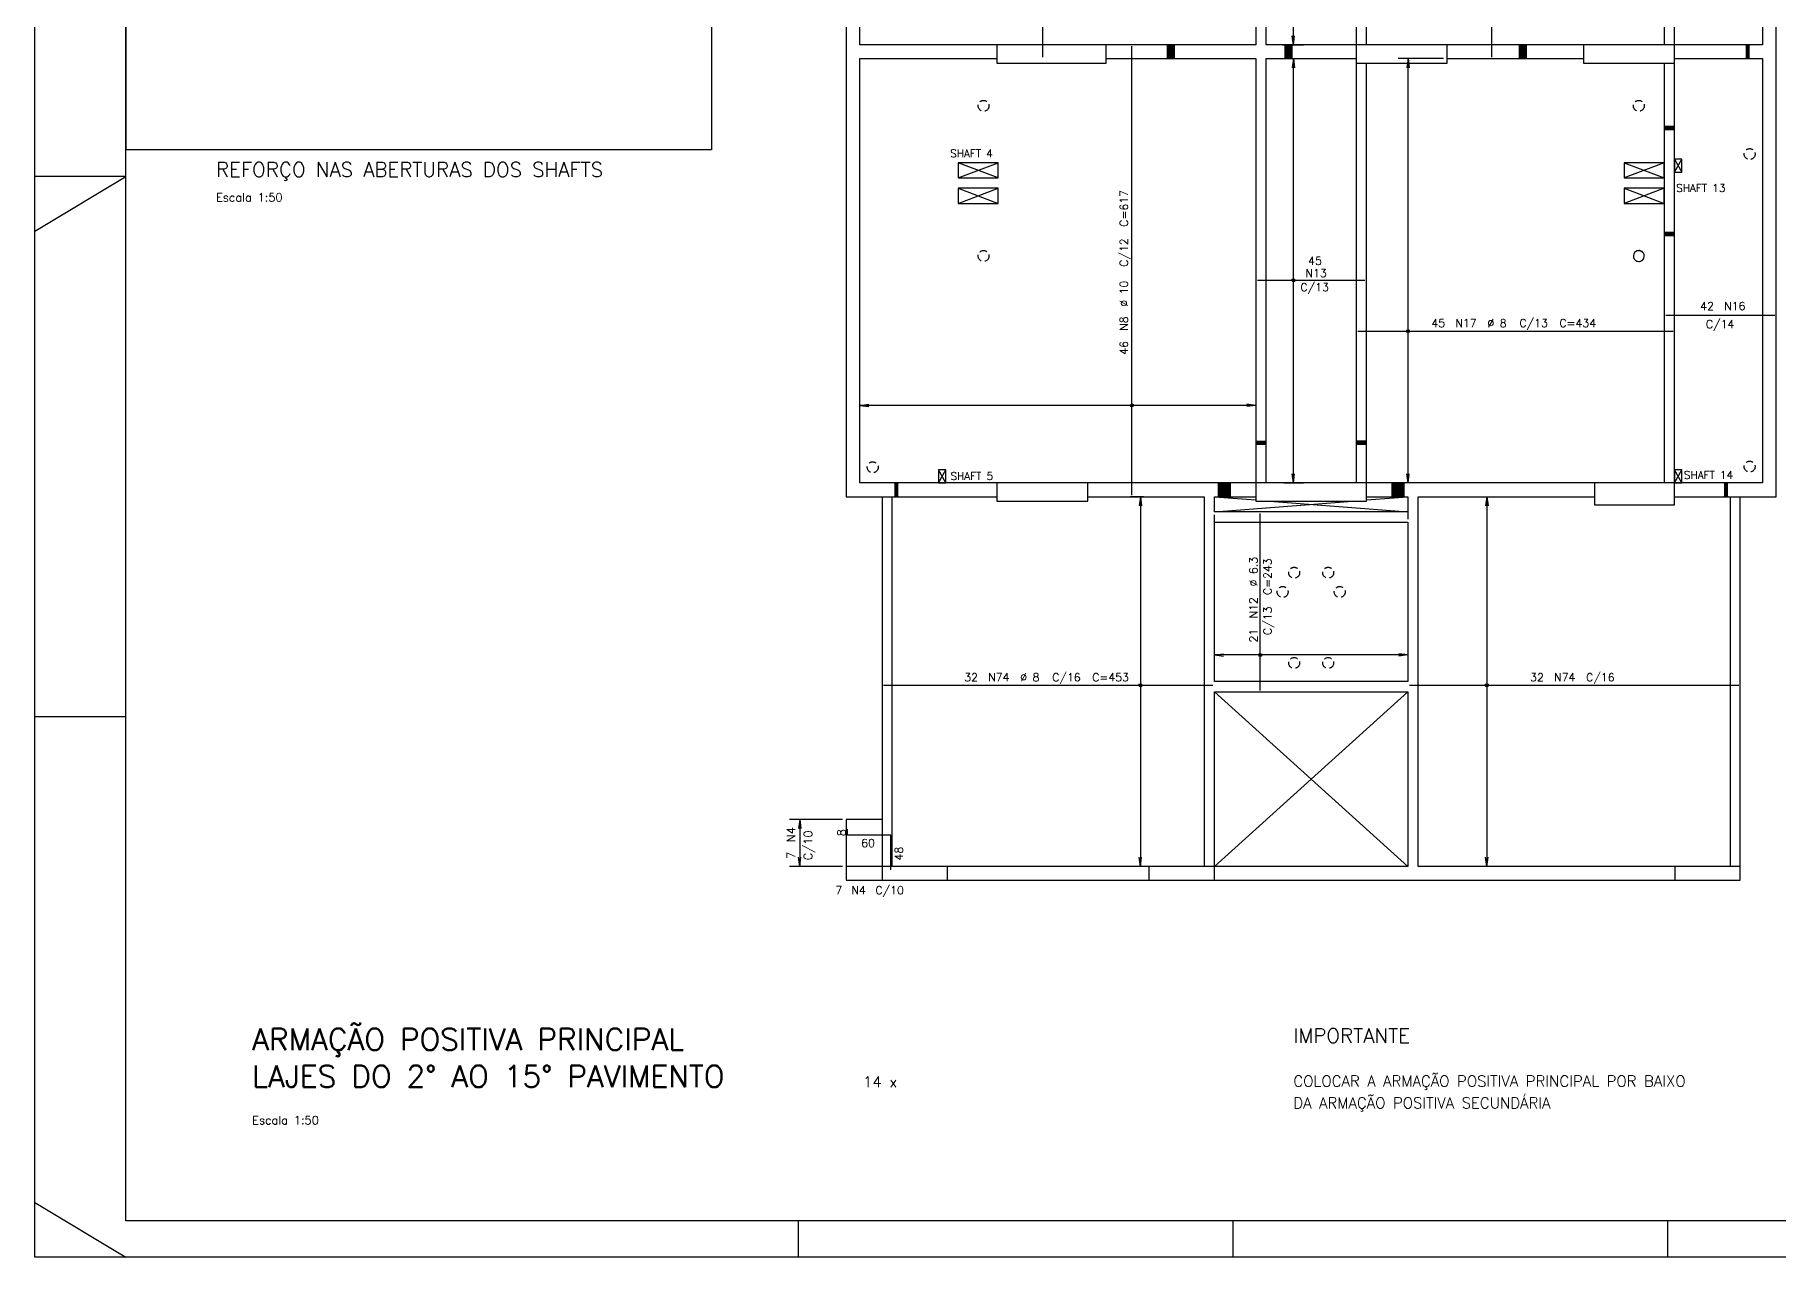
# Model space of a CAD drawing. Extents: x 0 to 119, y 0 to 84.
# Drawn here: x 0 to 47.93, y 0 to 33.6 of the extents above; entities that cross this region are included whole.
import ezdxf

# ---------------------------------------------------------------- set-up
doc = ezdxf.new("R2010")
doc.units = 0
doc.header["$MEASUREMENT"] = 0
doc.linetypes.add('ESTILO_TQS_0002', pattern=[0.3, 0.2, -0.1])
for name, color, linetype in [('1', 1, 'CONTINUOUS'), ('15', 15, 'CONTINUOUS'), ('18', 4, 'CONTINUOUS'), ('2', 2, 'CONTINUOUS'), ('25', 1, 'CONTINUOUS'), ('26', 3, 'CONTINUOUS'), ('3', 3, 'CONTINUOUS'), ('51', 7, 'CONTINUOUS'), ('6', 6, 'CONTINUOUS'), ('63', 7, 'CONTINUOUS'), ('64', 7, 'CONTINUOUS')]:
    doc.layers.add(name, color=color, linetype=linetype)
doc.styles.get("Standard").update_dxf_attribs({"font": 'ROMANS.SHX'})

msp = doc.modelspace()

# ---------------------------------------------------------------- linework, layer by layer
at = {"layer": '1', "linetype": 'Continuous'}
for p, q in [((26.484815, 30.081398), (25.384815, 30.081398)), ((25.384815, 30.081398), (25.384815, 29.661398)), ((25.384815, 29.661398), (26.484815, 30.081398)), ((26.484815, 29.661398), (25.384815, 30.081398)), ((26.484815, 29.661398), (26.484815, 30.081398)), ((44.804815, 30.081398), (43.704815, 30.081398)), ((43.704815, 30.081398), (43.704815, 29.661398)), ((44.804815, 30.081398), (43.704815, 29.661398)), ((43.704815, 30.081398), (44.804815, 29.661398)), ((44.804815, 29.661398), (44.804815, 30.081398)), ((45.084815, 30.181299), (45.084815, 29.821299)), ((45.284815, 30.181299), (45.084815, 30.181299)), ((45.084815, 30.181299), (45.284815, 29.821299)), ((45.084815, 29.821299), (45.284815, 30.181299)), ((45.084815, 29.821299), (45.284815, 29.821299)), ((45.284815, 29.821299), (45.284815, 30.181299)), ((25.384815, 29.661398), (26.484815, 29.661398)), ((25.384815, 29.381398), (25.384815, 28.961398)), ((26.484815, 29.381398), (25.384815, 29.381398)), ((25.384815, 29.381398), (26.484815, 28.961398)), ((25.384815, 28.961398), (26.484815, 29.381398)), ((26.484815, 28.961398), (26.484815, 29.381398)), ((43.704815, 29.661398), (44.804815, 29.661398)), ((44.804815, 29.381398), (43.704815, 29.381398)), ((43.704815, 29.381398), (43.704815, 28.961398)), ((44.804815, 29.381398), (43.704815, 28.961398)), ((43.704815, 29.381398), (44.804815, 28.961398)), ((44.804815, 28.961398), (44.804815, 29.381398)), ((25.384815, 28.961398), (26.484815, 28.961398)), ((43.704815, 28.961398), (44.804815, 28.961398)), ((43.954174, 27.527498), (43.953823, 27.517238)), ((43.953823, 27.517238), (43.958682, 27.479367)), ((43.964039, 27.571649), (43.954174, 27.527498)), ((43.958682, 27.479367), (43.969354, 27.450768)), ((43.986415, 27.610594), (43.964039, 27.571649)), ((43.969354, 27.450768), (43.990178, 27.419336)), ((44.012577, 27.636293), (43.986415, 27.610594)), ((43.990178, 27.419336), (44.006039, 27.403491)), ((44.006039, 27.403491), (44.024662, 27.389827)), ((44.049347, 27.656996), (44.012577, 27.636293)), ((44.024662, 27.389827), (44.046397, 27.378665)), ((44.046397, 27.378665), (44.067445, 27.371716)), ((44.103823, 27.667238), (44.049347, 27.656996)), ((44.049347, 27.656996), (44.134941, 27.663974)), ((44.067445, 27.371716), (44.103823, 27.367238)), ((44.134941, 27.663974), (44.103823, 27.667238)), ((44.103823, 27.667238), (44.167073, 27.65325)), ((44.103823, 27.367238), (44.125431, 27.368802)), ((44.125431, 27.368802), (44.156613, 27.376834)), ((44.167073, 27.65325), (44.134941, 27.663974)), ((44.156613, 27.376834), (44.182099, 27.389282)), ((44.192388, 27.638301), (44.167073, 27.65325)), ((44.182099, 27.389282), (44.194221, 27.397537)), ((44.216021, 27.616794), (44.192388, 27.638301)), ((44.194221, 27.397537), (44.210366, 27.411651)), ((44.210366, 27.411651), (44.233285, 27.441478)), ((44.232491, 27.594338), (44.216021, 27.616794)), ((44.246824, 27.562523), (44.232491, 27.594338)), ((44.233285, 27.441478), (44.243216, 27.461835)), ((44.243216, 27.461835), (44.253033, 27.501864)), ((44.250953, 27.546437), (44.246824, 27.562523)), ((44.253823, 27.517238), (44.250953, 27.546437)), ((44.253033, 27.501864), (44.253823, 27.517238)), ((25.044602, 21.641398), (24.844602, 21.641398)), ((24.844602, 21.641398), (24.844602, 21.281398)), ((24.844602, 21.281398), (25.044602, 21.641398)), ((25.044602, 21.281398), (24.844602, 21.641398)), ((25.044602, 21.281398), (25.044602, 21.641398)), ((45.284815, 21.641398), (45.084815, 21.641398)), ((45.084815, 21.641398), (45.084815, 21.281398)), ((45.084815, 21.281398), (45.284815, 21.641398)), ((45.284815, 21.281398), (45.084815, 21.641398)), ((45.284815, 21.281398), (45.284815, 21.641398)), ((24.844602, 21.281398), (25.044602, 21.281398)), ((45.084815, 21.281398), (45.284815, 21.281398))]:
    msp.add_line(p, q, dxfattribs=at)
at = {"layer": '15', "linetype": 'Continuous'}
for p, q in [((32.434815, 20.901398), (33.574815, 20.811583)), ((32.434815, 20.482261), (36.231686, 20.781398)), ((33.957944, 20.781398), (37.754815, 20.482261)), ((36.614815, 20.811583), (37.754815, 20.901398)), ((32.434815, 15.541451), (37.754815, 10.741398)), ((37.754815, 15.537694), (32.434815, 10.741398))]:
    msp.add_line(p, q, dxfattribs=at)
at = {"layer": '15', "linetype": 'ESTILO_TQS_0002'}
for p, q in [((32.434815, 20.202261), (32.434815, 20.482261)), ((37.754815, 20.482261), (37.754815, 20.202261))]:
    msp.add_line(p, q, dxfattribs=at)
for centre in [(26.085807, 31.645273), (44.103823, 31.645273), (47.151392, 30.319112), (26.085807, 27.51715), (23.038026, 21.709112), (47.151605, 21.72921), (34.62736, 18.810761), (35.56227, 18.810761), (34.309795, 18.281993), (35.879835, 18.281993), (34.627555, 16.331212), (35.562075, 16.331212)]:
    msp.add_circle(centre, 0.149912, dxfattribs=at)
at = {"layer": '18', "linetype": 'Continuous'}
for p, q in [((34.607393, 33.321399), (34.607393, 43.101399)), ((34.607393, 33.321399), (34.574762, 33.56926)), ((34.607393, 33.321399), (34.640025, 33.56926)), ((34.306815, 33.321399), (34.885393, 33.321399)), ((34.306815, 32.941397), (34.885393, 32.941397)), ((34.607393, 32.941397), (34.574762, 32.693536)), ((34.607393, 21.279259), (34.607393, 32.941397)), ((34.607393, 32.941397), (34.640025, 32.693536)), ((38.734815, 32.941398), (37.482864, 32.941398)), ((37.760864, 32.941398), (37.728232, 32.693537)), ((37.760864, 21.2814), (37.760864, 32.941398)), ((37.760864, 32.941398), (37.793496, 32.693537)), ((22.684814, 23.409398), (22.932675, 23.442029)), ((33.574815, 23.409398), (22.684814, 23.409398)), ((22.684814, 23.409398), (22.932675, 23.376766)), ((33.574815, 23.409398), (33.326954, 23.442029)), ((33.574815, 23.409398), (33.326954, 23.376766)), ((34.339446, 21.279259), (34.885393, 21.279259)), ((34.607393, 21.279259), (34.574762, 21.52712)), ((34.607393, 21.279259), (34.640025, 21.52712)), ((37.760864, 21.2814), (37.728232, 21.529261)), ((37.760864, 21.2814), (37.793496, 21.529261)), ((30.482815, 20.901398), (30.123069, 20.901398)), ((30.401069, 20.901398), (30.368438, 20.653537)), ((30.401069, 20.901398), (30.401069, 10.741398)), ((30.401069, 20.901398), (30.433701, 20.653537)), ((39.925021, 20.901398), (39.892389, 20.653537)), ((39.925021, 20.901398), (39.925021, 10.741398)), ((39.925021, 20.901398), (39.957652, 20.653537)), ((32.434815, 16.551107), (32.682677, 16.583738)), ((37.754815, 16.551107), (32.434815, 16.551107)), ((32.434815, 16.551107), (32.682677, 16.518475)), ((37.754815, 16.551107), (37.506954, 16.583738)), ((37.754815, 16.551107), (37.506954, 16.518475)), ((22.204815, 12.026398), (20.75426, 12.026398)), ((21.03226, 12.026398), (20.999628, 11.778537)), ((21.03226, 12.026398), (21.03226, 10.741398)), ((21.03226, 12.026398), (21.064891, 11.778537)), ((22.204815, 10.741398), (20.75426, 10.741398)), ((21.03226, 10.741398), (20.999628, 10.989259)), ((21.03226, 10.741398), (21.064891, 10.989259)), ((30.401069, 10.741398), (30.368438, 10.989259)), ((30.401069, 10.741398), (30.433701, 10.989259)), ((40.536701, 10.741398), (39.647021, 10.741398)), ((39.925021, 10.741398), (39.892389, 10.989259)), ((39.925021, 10.741398), (39.957652, 10.989259))]:
    msp.add_line(p, q, dxfattribs=at)
at = {"layer": '2', "linetype": 'Continuous'}
for p, q in [((0, 28.2), (2.5, 29.7)), ((2.5, 29.7), (0, 29.7)), ((2.499999, 14.85), (0, 14.85)), ((0, 1.5), (2.5, 0)), ((0, 1.5), (2.5, 0)), ((21, 0), (21, 1)), ((32.95, 0), (32.95, 1)), ((44.9, 0), (44.9, 1))]:
    msp.add_line(p, q, dxfattribs=at)
msp.add_lwpolyline([(0, 0), (0, 84.1), (118.9, 84.1), (118.9, 0), (0, 0)], dxfattribs=at)
at = {"layer": '25', "linetype": 'Continuous'}
for p, q in [((34.206815, 33.321399), (34.206815, 33.321399)), ((47.884815, 33.321398), (47.884815, 33.321398)), ((34.206815, 32.941397), (34.206815, 32.941397)), ((38.834815, 32.941398), (38.834815, 32.941398)), ((47.884815, 32.941398), (47.884815, 32.941398)), ((22.684814, 23.409398), (22.684814, 23.409398)), ((33.574815, 23.409398), (33.574815, 23.409398)), ((34.239446, 21.279259), (34.239446, 21.279259)), ((37.760864, 21.2814), (37.760864, 21.2814)), ((47.884815, 21.281398), (47.884815, 21.281398)), ((30.582815, 20.901398), (30.582815, 20.901398)), ((39.925021, 20.901398), (39.925021, 20.901398)), ((32.434815, 16.551107), (32.434815, 16.551107)), ((37.754815, 16.551107), (37.754815, 16.551107)), ((22.304815, 12.026398), (22.304815, 12.026398)), ((22.304815, 10.741398), (22.304815, 10.741398)), ((30.401069, 10.741398), (30.401069, 10.741398)), ((40.636701, 10.741398), (40.636701, 10.741398))]:
    msp.add_line(p, q, dxfattribs=at)
for points in [[(29.454815, 33.321398), (26.454815, 33.321398), (26.454815, 32.821398), (29.454815, 32.821398), (29.454815, 33.321398)], [(36.334815, 32.821398), (38.834815, 32.821398), (38.834815, 33.321398), (36.334815, 33.321398), (36.334815, 32.821398)], [(42.584815, 32.821398), (45.084815, 32.821398), (45.084815, 33.321398), (42.584815, 33.321398), (42.584815, 32.821398)], [(26.454815, 20.781398), (28.954815, 20.781398), (28.954815, 21.281398), (26.454815, 21.281398), (26.454815, 20.781398)], [(36.614815, 21.281398), (33.574815, 21.281398), (33.574815, 20.781398), (36.614815, 20.781398), (36.614815, 21.281398)], [(42.884815, 20.681398), (45.084815, 20.681398), (45.084815, 21.281398), (42.884815, 21.281398), (42.884815, 20.681398)], [(23.294815, 10.361398), (25.094815, 10.361398), (25.094815, 10.741398), (23.294815, 10.741398), (23.294815, 10.361398)], [(30.634815, 10.361398), (32.434815, 10.361398), (32.434815, 10.741398), (30.634815, 10.741398), (30.634815, 10.361398)], [(45.094815, 10.361398), (46.894815, 10.361398), (46.894815, 10.741398), (45.094815, 10.741398), (45.094815, 10.361398)]]:
    msp.add_lwpolyline(points, dxfattribs=at)
for centre, radius in [((34.607393, 26.848942), 0.041625), ((34.607393, 26.848942), 0.02075), ((37.760864, 25.452241), 0.041625), ((37.760864, 25.452241), 0.02075), ((30.166098, 23.409398), 0.041625), ((30.166098, 23.409398), 0.02075), ((33.695558, 16.551107), 0.041625), ((33.695558, 16.551107), 0.02075), ((30.401069, 15.7176), 0.041625), ((30.401069, 15.7176), 0.02075), ((39.925021, 15.7176), 0.041625), ((39.925021, 15.7176), 0.02075)]:
    msp.add_circle(centre, radius, dxfattribs=at)
at = {"layer": '3', "linetype": 'Continuous'}
msp.add_lwpolyline([(117.9, 1), (2.499999, 1), (2.499999, 83.1), (117.9, 83.1), (117.9, 1)], dxfattribs=at)
at = {"layer": '51', "linetype": 'Continuous'}
for p, q in [((33.574815, 42.861398), (33.574815, 33.321398)), ((33.854815, 33.321398), (33.854815, 42.861398)), ((22.304815, 37.981398), (22.304815, 33.321398)), ((22.684815, 33.321398), (22.684815, 37.981398)), ((36.334815, 38.081398), (36.334815, 33.321398)), ((36.614815, 33.321398), (36.614815, 38.081398)), ((47.504815, 37.001398), (47.504815, 33.321398)), ((47.884815, 33.321398), (47.884815, 37.001398)), ((44.804815, 36.721398), (44.804815, 33.321398)), ((45.084815, 33.321398), (45.084815, 36.721398)), ((22.304815, 33.321398), (22.304815, 32.941398)), ((26.454815, 33.321398), (22.684815, 33.321398)), ((33.574815, 33.321398), (29.454815, 33.321398)), ((36.334815, 33.321398), (33.854815, 33.321398)), ((42.584815, 33.321398), (38.834815, 33.321398)), ((47.504815, 33.321398), (45.084815, 33.321398)), ((47.884815, 32.941398), (47.884815, 33.321398)), ((22.304815, 32.941398), (22.304815, 21.281398)), ((22.684815, 32.941398), (26.454815, 32.941398)), ((22.684815, 21.281398), (22.684815, 32.941398)), ((29.454815, 32.941398), (33.574815, 32.941398)), ((33.574815, 32.941398), (33.574815, 21.281398)), ((33.854815, 32.941398), (36.334815, 32.941398)), ((33.854815, 21.281398), (33.854815, 32.941398)), ((36.334815, 32.821398), (36.334815, 21.281398)), ((36.614815, 21.281398), (36.614815, 32.821398)), ((38.834815, 32.941398), (42.584815, 32.941398)), ((44.804815, 32.821398), (44.804815, 21.281398)), ((45.084815, 32.941398), (47.504815, 32.941398)), ((45.084815, 21.281398), (45.084815, 32.821398)), ((47.504815, 32.941398), (47.504815, 21.281398)), ((47.884815, 21.281398), (47.884815, 32.941398)), ((22.304815, 21.281398), (22.304815, 20.901398)), ((23.294815, 21.281398), (22.684815, 21.281398)), ((23.574815, 21.281398), (23.294815, 21.281398)), ((26.454815, 21.281398), (23.574815, 21.281398)), ((32.154815, 21.281398), (28.954815, 21.281398)), ((32.434815, 21.281398), (32.154815, 21.281398)), ((33.574815, 21.281398), (32.434815, 21.281398)), ((37.754815, 21.281398), (36.614815, 21.281398)), ((38.034815, 21.281398), (37.754815, 21.281398)), ((42.884815, 21.281398), (38.034815, 21.281398)), ((46.614815, 21.281398), (45.084815, 21.281398)), ((46.894815, 21.281398), (46.614815, 21.281398)), ((47.504815, 21.281398), (46.894815, 21.281398)), ((47.884815, 20.901398), (47.884815, 21.281398)), ((22.304815, 20.901398), (22.684815, 20.901398)), ((22.684815, 20.901398), (23.574815, 20.901398)), ((23.294815, 20.901398), (23.294815, 12.026398)), ((23.574815, 20.901398), (26.454815, 20.901398)), ((23.574815, 10.741398), (23.574815, 20.901398)), ((28.954815, 20.901398), (32.154815, 20.901398)), ((32.154815, 20.901398), (32.154815, 20.482261)), ((32.434815, 20.901398), (33.574815, 20.901398)), ((32.434815, 20.482261), (32.434815, 20.901398)), ((36.614815, 20.901398), (37.754815, 20.901398)), ((37.754815, 20.901398), (37.754815, 20.482261)), ((38.034815, 20.901398), (42.884815, 20.901398)), ((38.034815, 20.482261), (38.034815, 20.901398)), ((45.084815, 20.901398), (46.614815, 20.901398)), ((46.614815, 20.901398), (47.504815, 20.901398)), ((46.614815, 20.901398), (46.614815, 10.741398)), ((46.894815, 10.741398), (46.894815, 20.901398)), ((47.504815, 20.901398), (47.884815, 20.901398)), ((32.154815, 20.482261), (32.154815, 20.202261)), ((32.154815, 20.202261), (32.154815, 15.821649)), ((37.754815, 20.482261), (32.434815, 20.482261)), ((32.434815, 20.202261), (37.754815, 20.202261)), ((32.434815, 15.821451), (32.434815, 20.202261)), ((37.754815, 20.202261), (37.754815, 15.817694)), ((38.034815, 20.202261), (38.034815, 20.482261)), ((38.034815, 15.817496), (38.034815, 20.202261)), ((32.154815, 15.821649), (32.154815, 15.541648)), ((37.754815, 15.817694), (32.434815, 15.821451)), ((32.154815, 15.541648), (32.154815, 10.741398)), ((32.434815, 15.541451), (37.754815, 15.537694)), ((32.434815, 10.741398), (32.434815, 15.541451)), ((37.754815, 15.537694), (37.754815, 10.741398)), ((38.034815, 15.537496), (38.034815, 15.817496)), ((38.034815, 10.741398), (38.034815, 15.537496)), ((23.294815, 12.026398), (22.304815, 12.026398)), ((22.304815, 12.026398), (22.304815, 10.551398)), ((23.294815, 12.026398), (23.294815, 10.741398)), ((22.304815, 10.741398), (22.304815, 10.361398)), ((23.294815, 10.741398), (22.304815, 10.741398)), ((30.634815, 10.741398), (25.094815, 10.741398)), ((37.754815, 10.741398), (32.434815, 10.741398)), ((45.094815, 10.741398), (38.034815, 10.741398)), ((22.304815, 10.361398), (23.294815, 10.361398)), ((25.094815, 10.361398), (30.634815, 10.361398)), ((32.434815, 10.361398), (37.754815, 10.361398)), ((37.754815, 10.361398), (38.034815, 10.361398)), ((38.034815, 10.361398), (45.094815, 10.361398)), ((2.500073, 0.99998), (2.500073, 1.01998)), ((2.500073, 0.99998), (2.500073, 1.00018)), ((2.500073, 0.99998), (2.500073, 1.00018))]:
    msp.add_line(p, q, dxfattribs=at)
for points in [[(31.234815, 33.131398), (31.134815, 32.941398), (31.334815, 32.941398), (31.234815, 33.131398), (31.334815, 32.941398), (31.334815, 33.321398), (31.234815, 33.131398), (31.334815, 33.321398), (31.134815, 33.321398), (31.234815, 33.131398), (31.134815, 33.321398), (31.134815, 32.941398), (31.234815, 33.131398)], [(34.474815, 33.131398), (34.374815, 32.941398), (34.574815, 32.941398), (34.474815, 33.131398), (34.574815, 32.941398), (34.574815, 33.321398), (34.474815, 33.131398), (34.574815, 33.321398), (34.374815, 33.321398), (34.474815, 33.131398), (34.374815, 33.321398), (34.374815, 32.941398), (34.474815, 33.131398)], [(40.91802, 33.131398), (40.81802, 32.941398), (41.01802, 32.941398), (40.91802, 33.131398), (41.01802, 32.941398), (41.01802, 33.321398), (40.91802, 33.131398), (41.01802, 33.321398), (40.81802, 33.321398), (40.91802, 33.131398), (40.81802, 33.321398), (40.81802, 32.941398), (40.91802, 33.131398)], [(47.096544, 33.131398), (47.056544, 32.941398), (47.136544, 32.941398), (47.096544, 33.131398), (47.136544, 32.941398), (47.136544, 33.321398), (47.096544, 33.131398), (47.136544, 33.321398), (47.056544, 33.321398), (47.096544, 33.131398), (47.056544, 33.321398), (47.056544, 32.941398), (47.096544, 33.131398)], [(44.944815, 31.038169), (45.084815, 30.998169), (45.084815, 31.078169), (44.944815, 31.038169), (45.084815, 31.078169), (44.804815, 31.078169), (44.944815, 31.038169), (44.804815, 31.078169), (44.804815, 30.998169), (44.944815, 31.038169), (44.804815, 30.998169), (45.084815, 30.998169), (44.944815, 31.038169)], [(44.944815, 28.12443), (45.084815, 28.08443), (45.084815, 28.16443), (44.944815, 28.12443), (45.084815, 28.16443), (44.804815, 28.16443), (44.944815, 28.12443), (44.804815, 28.16443), (44.804815, 28.08443), (44.944815, 28.12443), (44.804815, 28.08443), (45.084815, 28.08443), (44.944815, 28.12443)], [(33.714815, 22.381398), (33.854815, 22.341398), (33.854815, 22.421398), (33.714815, 22.381398), (33.854815, 22.421398), (33.574815, 22.421398), (33.714815, 22.381398), (33.574815, 22.421398), (33.574815, 22.341398), (33.714815, 22.381398), (33.574815, 22.341398), (33.854815, 22.341398), (33.714815, 22.381398)], [(36.474815, 22.38443), (36.614815, 22.34443), (36.614815, 22.42443), (36.474815, 22.38443), (36.614815, 22.42443), (36.334815, 22.42443), (36.474815, 22.38443), (36.334815, 22.42443), (36.334815, 22.34443), (36.474815, 22.38443), (36.334815, 22.34443), (36.614815, 22.34443), (36.474815, 22.38443)], [(23.684815, 21.091398), (23.644815, 20.901398), (23.724815, 20.901398), (23.684815, 21.091398), (23.724815, 20.901398), (23.724815, 21.281398), (23.684815, 21.091398), (23.724815, 21.281398), (23.644815, 21.281398), (23.684815, 21.091398), (23.644815, 21.281398), (23.644815, 20.901398), (23.684815, 21.091398)], [(32.704815, 21.091398), (32.534815, 20.901398), (32.874815, 20.901398), (32.704815, 21.091398), (32.874815, 20.901398), (32.874815, 21.281398), (32.704815, 21.091398), (32.874815, 21.281398), (32.534815, 21.281398), (32.704815, 21.091398), (32.534815, 21.281398), (32.534815, 20.901398), (32.704815, 21.091398)], [(37.484815, 21.091398), (37.314815, 20.901398), (37.654815, 20.901398), (37.484815, 21.091398), (37.654815, 20.901398), (37.654815, 21.281398), (37.484815, 21.091398), (37.654815, 21.281398), (37.314815, 21.281398), (37.484815, 21.091398), (37.314815, 21.281398), (37.314815, 20.901398), (37.484815, 21.091398)], [(46.502012, 21.091398), (46.462012, 20.901398), (46.542012, 20.901398), (46.502012, 21.091398), (46.542012, 20.901398), (46.542012, 21.281398), (46.502012, 21.091398), (46.542012, 21.281398), (46.462012, 21.281398), (46.502012, 21.091398), (46.462012, 21.281398), (46.462012, 20.901398), (46.502012, 21.091398)]]:
    msp.add_lwpolyline(points, dxfattribs=at)
at = {"layer": '6', "linetype": 'Continuous'}
for p, q in [((2.500073, 83.09998), (2.500073, 30.436347)), ((18.604332, 83.09998), (18.604332, 30.436347)), ((18.604332, 30.436347), (2.500073, 30.436347))]:
    msp.add_line(p, q, dxfattribs=at)
at = {"layer": '63', "linetype": 'ESTILO_TQS_0002'}
for points in [[(31.234815, 33.131398), (31.334815, 33.321398), (31.134815, 33.321398)], [(31.234815, 33.131398), (31.134815, 33.321398), (31.234815, 33.131398)], [(31.234815, 33.131398), (31.234815, 33.131398), (31.134815, 33.321398)], [(31.234815, 33.131398), (31.134815, 33.321398), (31.134815, 32.941398)], [(31.234815, 33.131398), (31.134815, 32.941398), (31.334815, 32.941398)], [(31.234815, 33.131398), (31.134815, 32.941398), (31.234815, 33.131398)], [(31.234815, 33.131398), (31.334815, 32.941398), (31.334815, 33.321398)], [(31.234815, 33.131398), (31.334815, 33.321398), (31.234815, 33.131398)], [(31.234815, 33.131398), (31.234815, 33.131398), (31.334815, 33.321398)], [(31.234815, 33.131398), (31.334815, 32.941398), (31.234815, 33.131398)], [(31.234815, 33.131398), (31.234815, 33.131398), (31.334815, 32.941398)], [(34.474815, 33.131398), (34.574815, 33.321398), (34.374815, 33.321398)], [(34.474815, 33.131398), (34.374815, 33.321398), (34.474815, 33.131398)], [(34.474815, 33.131398), (34.474815, 33.131398), (34.374815, 33.321398)], [(34.474815, 33.131398), (34.374815, 33.321398), (34.374815, 32.941398)], [(34.474815, 33.131398), (34.374815, 32.941398), (34.574815, 32.941398)], [(34.474815, 33.131398), (34.374815, 32.941398), (34.474815, 33.131398)], [(34.474815, 33.131398), (34.574815, 32.941398), (34.574815, 33.321398)], [(34.474815, 33.131398), (34.574815, 33.321398), (34.474815, 33.131398)], [(34.474815, 33.131398), (34.474815, 33.131398), (34.574815, 33.321398)], [(34.474815, 33.131398), (34.574815, 32.941398), (34.474815, 33.131398)], [(34.474815, 33.131398), (34.474815, 33.131398), (34.574815, 32.941398)], [(40.91802, 33.131398), (41.01802, 33.321398), (40.81802, 33.321398)], [(40.91802, 33.131398), (40.81802, 33.321398), (40.91802, 33.131398)], [(40.91802, 33.131398), (40.91802, 33.131398), (40.81802, 33.321398)], [(40.91802, 33.131398), (40.81802, 33.321398), (40.81802, 32.941398)], [(40.91802, 33.131398), (40.81802, 32.941398), (41.01802, 32.941398)], [(40.91802, 33.131398), (40.81802, 32.941398), (40.91802, 33.131398)], [(40.91802, 33.131398), (41.01802, 32.941398), (41.01802, 33.321398)], [(40.91802, 33.131398), (41.01802, 33.321398), (40.91802, 33.131398)], [(40.91802, 33.131398), (40.91802, 33.131398), (41.01802, 33.321398)], [(40.91802, 33.131398), (41.01802, 32.941398), (40.91802, 33.131398)], [(40.91802, 33.131398), (40.91802, 33.131398), (41.01802, 32.941398)], [(47.096544, 33.131398), (47.136544, 33.321398), (47.056544, 33.321398)], [(47.096544, 33.131398), (47.056544, 33.321398), (47.096544, 33.131398)], [(47.096544, 33.131398), (47.096544, 33.131398), (47.056544, 33.321398)], [(47.096544, 33.131398), (47.056544, 33.321398), (47.056544, 32.941398)], [(47.096544, 33.131398), (47.056544, 32.941398), (47.136544, 32.941398)], [(47.096544, 33.131398), (47.056544, 32.941398), (47.096544, 33.131398)], [(47.096544, 33.131398), (47.136544, 32.941398), (47.136544, 33.321398)], [(47.096544, 33.131398), (47.136544, 33.321398), (47.096544, 33.131398)], [(47.096544, 33.131398), (47.096544, 33.131398), (47.136544, 33.321398)], [(47.096544, 33.131398), (47.136544, 32.941398), (47.096544, 33.131398)], [(47.096544, 33.131398), (47.096544, 33.131398), (47.136544, 32.941398)], [(44.944815, 31.038169), (45.084815, 31.078169), (44.804815, 31.078169)], [(44.944815, 31.038169), (44.804815, 31.078169), (44.944815, 31.038169)], [(44.944815, 31.038169), (44.944815, 31.038169), (44.804815, 31.078169)], [(44.944815, 31.038169), (44.804815, 31.078169), (44.804815, 30.998169)], [(44.944815, 31.038169), (44.804815, 30.998169), (44.944815, 31.038169)], [(44.944815, 31.038169), (44.944815, 31.038169), (44.804815, 30.998169)], [(44.944815, 31.038169), (44.804815, 30.998169), (45.084815, 30.998169)], [(44.944815, 31.038169), (45.084815, 30.998169), (45.084815, 31.078169)], [(44.944815, 31.038169), (45.084815, 31.078169), (44.944815, 31.038169)], [(44.944815, 31.038169), (44.944815, 31.038169), (45.084815, 31.078169)], [(44.944815, 31.038169), (45.084815, 30.998169), (44.944815, 31.038169)], [(44.944815, 28.12443), (45.084815, 28.16443), (44.804815, 28.16443)], [(44.944815, 28.12443), (44.804815, 28.16443), (44.944815, 28.12443)], [(44.944815, 28.12443), (44.944815, 28.12443), (44.804815, 28.16443)], [(44.944815, 28.12443), (44.804815, 28.16443), (44.804815, 28.08443)], [(44.944815, 28.12443), (44.804815, 28.08443), (44.944815, 28.12443)], [(44.944815, 28.12443), (44.944815, 28.12443), (44.804815, 28.08443)], [(44.944815, 28.12443), (44.804815, 28.08443), (45.084815, 28.08443)], [(44.944815, 28.12443), (45.084815, 28.08443), (45.084815, 28.16443)], [(44.944815, 28.12443), (45.084815, 28.16443), (44.944815, 28.12443)], [(44.944815, 28.12443), (44.944815, 28.12443), (45.084815, 28.16443)], [(44.944815, 28.12443), (45.084815, 28.08443), (44.944815, 28.12443)], [(33.714815, 22.381398), (33.854815, 22.421398), (33.574815, 22.421398)], [(33.714815, 22.381398), (33.574815, 22.421398), (33.714815, 22.381398)], [(33.714815, 22.381398), (33.714815, 22.381398), (33.574815, 22.421398)], [(33.714815, 22.381398), (33.574815, 22.421398), (33.574815, 22.341398)], [(33.714815, 22.381398), (33.574815, 22.341398), (33.714815, 22.381398)], [(33.714815, 22.381398), (33.714815, 22.381398), (33.574815, 22.341398)], [(33.714815, 22.381398), (33.574815, 22.341398), (33.854815, 22.341398)], [(33.714815, 22.381398), (33.854815, 22.341398), (33.854815, 22.421398)], [(33.714815, 22.381398), (33.854815, 22.421398), (33.714815, 22.381398)], [(33.714815, 22.381398), (33.714815, 22.381398), (33.854815, 22.421398)], [(33.714815, 22.381398), (33.854815, 22.341398), (33.714815, 22.381398)], [(36.474815, 22.38443), (36.614815, 22.42443), (36.334815, 22.42443)], [(36.474815, 22.38443), (36.334815, 22.42443), (36.474815, 22.38443)], [(36.474815, 22.38443), (36.474815, 22.38443), (36.334815, 22.42443)], [(36.474815, 22.38443), (36.334815, 22.42443), (36.334815, 22.34443)], [(36.474815, 22.38443), (36.334815, 22.34443), (36.474815, 22.38443)], [(36.474815, 22.38443), (36.474815, 22.38443), (36.334815, 22.34443)], [(36.474815, 22.38443), (36.334815, 22.34443), (36.614815, 22.34443)], [(36.474815, 22.38443), (36.614815, 22.34443), (36.614815, 22.42443)], [(36.474815, 22.38443), (36.614815, 22.42443), (36.474815, 22.38443)], [(36.474815, 22.38443), (36.474815, 22.38443), (36.614815, 22.42443)], [(36.474815, 22.38443), (36.614815, 22.34443), (36.474815, 22.38443)], [(23.684815, 21.091398), (23.724815, 21.281398), (23.644815, 21.281398)], [(23.684815, 21.091398), (23.644815, 21.281398), (23.684815, 21.091398)], [(23.684815, 21.091398), (23.684815, 21.091398), (23.644815, 21.281398)], [(23.684815, 21.091398), (23.644815, 21.281398), (23.644815, 20.901398)], [(23.684815, 21.091398), (23.644815, 20.901398), (23.724815, 20.901398)], [(23.684815, 21.091398), (23.644815, 20.901398), (23.684815, 21.091398)], [(23.684815, 21.091398), (23.724815, 20.901398), (23.724815, 21.281398)], [(23.684815, 21.091398), (23.724815, 21.281398), (23.684815, 21.091398)], [(23.684815, 21.091398), (23.684815, 21.091398), (23.724815, 21.281398)], [(23.684815, 21.091398), (23.724815, 20.901398), (23.684815, 21.091398)], [(23.684815, 21.091398), (23.684815, 21.091398), (23.724815, 20.901398)], [(32.704815, 21.091398), (32.874815, 21.281398), (32.534815, 21.281398)], [(32.704815, 21.091398), (32.534815, 21.281398), (32.704815, 21.091398)], [(32.704815, 21.091398), (32.704815, 21.091398), (32.534815, 21.281398)], [(32.704815, 21.091398), (32.534815, 21.281398), (32.534815, 20.901398)], [(32.704815, 21.091398), (32.534815, 20.901398), (32.874815, 20.901398)], [(32.704815, 21.091398), (32.534815, 20.901398), (32.704815, 21.091398)], [(32.704815, 21.091398), (32.874815, 20.901398), (32.874815, 21.281398)], [(32.704815, 21.091398), (32.874815, 21.281398), (32.704815, 21.091398)], [(32.704815, 21.091398), (32.704815, 21.091398), (32.874815, 21.281398)], [(32.704815, 21.091398), (32.874815, 20.901398), (32.704815, 21.091398)], [(32.704815, 21.091398), (32.704815, 21.091398), (32.874815, 20.901398)], [(37.484815, 21.091398), (37.654815, 21.281398), (37.314815, 21.281398)], [(37.484815, 21.091398), (37.314815, 21.281398), (37.484815, 21.091398)], [(37.484815, 21.091398), (37.484815, 21.091398), (37.314815, 21.281398)], [(37.484815, 21.091398), (37.314815, 21.281398), (37.314815, 20.901398)], [(37.484815, 21.091398), (37.314815, 20.901398), (37.654815, 20.901398)], [(37.484815, 21.091398), (37.314815, 20.901398), (37.484815, 21.091398)], [(37.484815, 21.091398), (37.654815, 20.901398), (37.654815, 21.281398)], [(37.484815, 21.091398), (37.654815, 21.281398), (37.484815, 21.091398)], [(37.484815, 21.091398), (37.484815, 21.091398), (37.654815, 21.281398)], [(37.484815, 21.091398), (37.654815, 20.901398), (37.484815, 21.091398)], [(37.484815, 21.091398), (37.484815, 21.091398), (37.654815, 20.901398)], [(46.502012, 21.091398), (46.542012, 21.281398), (46.462012, 21.281398)], [(46.502012, 21.091398), (46.462012, 21.281398), (46.502012, 21.091398)], [(46.502012, 21.091398), (46.502012, 21.091398), (46.462012, 21.281398)], [(46.502012, 21.091398), (46.462012, 21.281398), (46.462012, 20.901398)], [(46.502012, 21.091398), (46.462012, 20.901398), (46.542012, 20.901398)], [(46.502012, 21.091398), (46.462012, 20.901398), (46.502012, 21.091398)], [(46.502012, 21.091398), (46.542012, 20.901398), (46.542012, 21.281398)], [(46.502012, 21.091398), (46.542012, 21.281398), (46.502012, 21.091398)], [(46.502012, 21.091398), (46.502012, 21.091398), (46.542012, 21.281398)], [(46.502012, 21.091398), (46.542012, 20.901398), (46.502012, 21.091398)], [(46.502012, 21.091398), (46.502012, 21.091398), (46.542012, 20.901398)]]:
    msp.add_solid(points, dxfattribs=at)
at = {"layer": '64', "linetype": 'Continuous'}
for p, q in [((27.711866, 32.981399), (27.711866, 43.441399)), ((40.05933, 32.981399), (40.05933, 38.421399)), ((30.166098, 20.941397), (30.166098, 33.281397)), ((33.614815, 26.848942), (36.574815, 26.848942)), ((44.844815, 25.894113), (47.844815, 25.894113)), ((36.374815, 25.452241), (45.044815, 25.452241)), ((33.695558, 15.578319), (33.695558, 20.44226)), ((23.334814, 15.7176), (32.394814, 15.7176)), ((37.794814, 15.7176), (46.854814, 15.7176)), ((22.34931, 11.601398), (22.34931, 11.761398)), ((23.534815, 11.601398), (22.34931, 11.601398)), ((23.534815, 10.641398), (23.534815, 11.601398))]:
    msp.add_line(p, q, dxfattribs=at)

# ---------------------------------------------------------------- texts
at = {"layer": '1', "linetype": 'Continuous'}
for s, height, p in [('REFORÇO NAS ABERTURAS DOS SHAFTS', 0.4, (4.979179, 29.693354)), ('IMPORTANTE', 0.4, (34.604485, 5.888097)), ('LAJES DO 2%%d AO 15%%d PAVIMENTO', 0.6, (5.975579, 4.668097)), ('COLOCAR A ARMAÇÃO POSITIVA PRINCIPAL POR BAIXO', 0.3, (34.604485, 4.688097)), ('DA ARMAÇÃO POSITIVA SECUNDÁRIA', 0.3, (34.604485, 4.088097))]:
    msp.add_text(s, height=height, dxfattribs=at).set_placement(p)
at = {"layer": '2', "linetype": 'Continuous'}
for p in [(4.979179, 29.013354), (5.975579, 3.648097)]:
    msp.add_text('Escala 1:50', height=0.23, dxfattribs=at).set_placement(p)
at = {"layer": '25', "linetype": 'Continuous'}
for s, p in [('SHAFT 4', (25.171294, 30.230921)), ('SHAFT 13', (45.13342, 29.280362)), ('SHAFT 5', (25.178405, 21.363362)), ('SHAFT 14', (45.346319, 21.392595))]:
    msp.add_text(s, height=0.21, dxfattribs=at).set_placement(p)
for s, p in [('N4', (20.905174, 11.405856)), ('C/10', (21.376514, 10.907379)), ('7', (20.905174, 10.945856))]:
    msp.add_text(s, height=0.23, rotation=90, dxfattribs=at).set_placement(p)
at = {"layer": '26', "linetype": 'Continuous'}
for s, p in [('C=617', (30.056098, 28.321397)), ('C/12', (30.056098, 27.221397)), ('%%c 10', (30.056098, 26.121397)), ('N8', (30.056098, 25.461397)), ('46', (30.056098, 24.801397)), ('%%c 6.3', (33.617828, 18.434424)), ('C=243', (34.006418, 18.198434)), ('N12', (33.617828, 17.554424)), ('C/13', (34.006418, 17.098434)), ('21', (33.617828, 16.894424)), ('8', (22.288154, 11.571398)), ('48', (23.864815, 10.901398))]:
    msp.add_text(s, height=0.22, rotation=90, dxfattribs=at).set_placement(p)
for s, p in [('45', (35.010783, 27.275114)), ('N13', (34.937419, 26.937637)), ('C/13', (34.798026, 26.548805)), ('42', (45.791727, 26.032369)), ('N16', (46.451727, 26.032369)), ('45', (38.399815, 25.562241)), ('N17', (39.059815, 25.562241)), ('%%c 8', (39.939815, 25.562241)), ('C/13', (40.819815, 25.562241)), ('C=434', (41.919815, 25.562241)), ('C/14', (45.947964, 25.534363)), ('32', (25.554814, 15.8276)), ('N74', (26.214814, 15.8276)), ('%%c 8', (27.094814, 15.8276)), ('C/16', (27.974814, 15.8276)), ('C=453', (29.074814, 15.8276)), ('32', (41.114814, 15.8276)), ('N74', (41.774814, 15.8276)), ('C/16', (42.654814, 15.8276)), ('60', (22.722063, 11.271398)), ('7', (22.011252, 9.974374)), ('N4', (22.451252, 9.974374)), ('C/10', (23.111252, 9.974374))]:
    msp.add_text(s, height=0.22, dxfattribs=at).set_placement(p)
at = {"layer": '3', "linetype": 'Continuous'}
msp.add_text('14 x', height=0.3, dxfattribs=at).set_placement((22.775579, 4.668097))
at = {"layer": '6', "linetype": 'Continuous'}
msp.add_text('ARMAÇÃO POSITIVA PRINCIPAL', height=0.6, dxfattribs=at).set_placement((5.975579, 5.688097))

doc.saveas('drawing.dxf')
